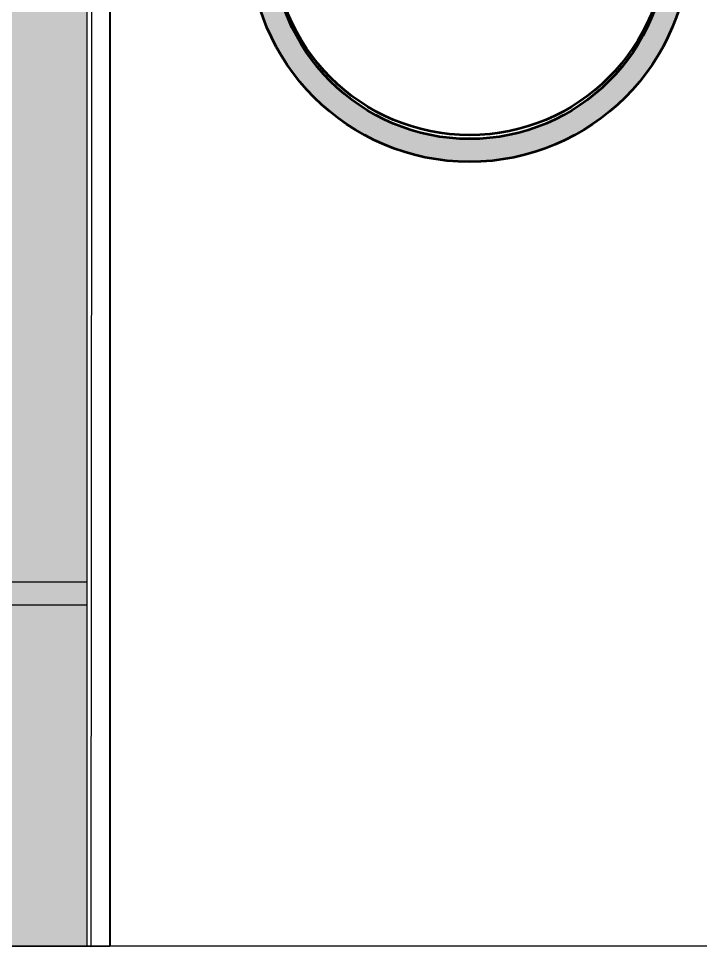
# Model space of a CAD drawing. Header units: millimetres. Extents: x 35877 to 3066687, y -650199 to -40525.
# Drawn here: x 147389.35 to 147419.12, y -179803.63 to -179762.83 of the extents above; entities that cross this region are included whole.
import ezdxf

# ---------------------------------------------------------------- set-up
doc = ezdxf.new("R2010")
doc.units = ezdxf.units.MM
doc.header["$MEASUREMENT"] = 0
for name, color, linetype, lineweight in [('A8_FURNITURE', 32, 'Continuous', 30), ('dim05', 1, 'Continuous', 13), ('Elevation 4.5', 206, 'Continuous', 5), ('FURNITURE', 32, 'Continuous', 9), ('NAME PLATE', 7, 'Continuous', 25), ('wall', 7, 'Continuous', 30)]:
    doc.layers.add(name, color=color, linetype=linetype, lineweight=lineweight)

msp = doc.modelspace()

# ---------------------------------------------------------------- hatches: boundary and pattern name
at = {"layer": 'dim05', "lineweight": 0, "true_color": 0xa47149, "transparency": 33554630}
h = msp.add_hatch(color=35, dxfattribs=at)
h.dxf.hatch_style = 1
h.paths.add_polyline_path([(147392.3251674995, -179711.3997529736), (147346.3330766873, -179711.3997529736), (147346.340726098, -179803.3590777474), (147392.3328169103, -179803.3590777474), (147392.3315776124, -179788.4605452587), (147386.3328169103, -179788.4605452587), (147386.3328169103, -179791.3590777474, -0.4142135623730951), (147383.3328169103, -179794.3590777474), (147355.3352635516, -179794.3590777474, -0.4142135623730951), (147352.3352635516, -179791.3590777474), (147352.3352635516, -179722.3649777924, -0.4142135623730951), (147355.3352635516, -179719.3649777924), (147383.3328169103, -179719.3649777924, -0.4142135623730951), (147386.3328169103, -179722.3649777924), (147386.3328169103, -179749.2606801416), (147392.3283168678, -179749.2606801416)])
h = msp.add_hatch(color=35, dxfattribs=at)
h.dxf.hatch_style = 1
h.paths.add_polyline_path([(147392.3283168678, -179749.2606801416), (147384.1661502436, -179749.2606801416, 0.4142135623730951), (147381.1661502436, -179752.2606801416), (147381.1661502436, -179785.4605452587, 0.4142135623730951), (147384.1661502436, -179788.4605452587), (147392.3315776124, -179788.4605452587), (147392.3314944298, -179787.4605452587), (147384.1661502436, -179787.4605452587, -0.4142135623730951), (147382.1661502436, -179785.4605452587), (147382.1661502436, -179752.2606801416, -0.4142135623730951), (147384.1661502436, -179750.2606801416), (147392.3284000504, -179750.2606801416)])
h = msp.add_hatch(color=35, dxfattribs=at)
h.dxf.hatch_style = 1
h.paths.add_polyline_path([(147392.3284000504, -179750.2606801416), (147384.1661502436, -179750.2606801416, 0.414213562373095), (147382.1661502436, -179752.2606801416), (147382.1661502436, -179785.4605452587, 0.4142135623730951), (147384.1661502436, -179787.4605452587), (147392.3314944298, -179787.4605452587)])
at = {"layer": 'NAME PLATE', "lineweight": 0, "true_color": 0x000000, "transparency": 33554687}
h = msp.add_hatch(color=18, dxfattribs=at)
h.dxf.hatch_style = 1
h.set_gradient(color1=(153, 155, 55), color2=(229, 232, 120), name='INVCYLINDER')
h.paths.add_polyline_path([(147418.6542858274, -179759.4782460782), (147418.6542858274, -179679.3590777475), (147417.6542858274, -179679.3590777475), (147417.6542858274, -179759.4782460782, -1), (147400.4356892252, -179759.4782460782), (147400.4356892252, -179745.8362155181, 0.3909925249847083), (147396.4268037447, -179742.135593904), (147393.3407260982, -179742.1347101346), (147393.3407260982, -179743.1347101754), (147396.4268037447, -179743.135593904, -0.3874545739593682), (147399.4356892252, -179745.8790585766), (147399.4356892252, -179759.4782460782, 1)])

# ---------------------------------------------------------------- linework, layer by layer
at = {"layer": 'A8_FURNITURE', "linetype": 'ByBlock', "lineweight": 53, "transparency": 33554687}
for points in [[(147418.6542858274, -179679.3590777475), (147418.6542858274, -179759.4782460782, -1), (147399.4356892252, -179759.4782460782), (147399.4356892252, -179745.8790585766, 0.3874545739596736), (147396.4268037447, -179743.135593904), (147393.3274925234, -179743.1347063859)], [(147417.6542858274, -179679.3590777475), (147417.6542858274, -179759.4782460782, -0.9999999999999999), (147400.4356892252, -179759.4782460782), (147400.4356892252, -179745.8362155181, 0.390992524984805), (147396.4268037447, -179742.135593904), (147393.3277788964, -179742.1347064269)]]:
    msp.add_lwpolyline(points, format="xyb", dxfattribs=at)
at = {"layer": 'A8_FURNITURE', "linetype": 'ByBlock', "transparency": 33554687}
for points in [[(147392.4990637174, -179803.3908852751), (147346.4407260981, -179803.3554533322), (147346.5058636073, -179711.3395912913)], [(147346.5066826871, -179711.3395919843), (147392.5662974874, -179711.3785635107), (147392.4990630665, -179803.3916545587)]]:
    msp.add_lwpolyline(points, dxfattribs=at)
at = {"layer": 'A8_FURNITURE', "linetype": 'ByBlock', "lineweight": 53, "transparency": 33554687}
msp.add_circle((147409.0449875263, -179759.3335014968), 8.58882461950009, dxfattribs=at)
at = {"layer": 'Elevation 4.5', "color": 18, "lineweight": 30, "true_color": 0x000000, "transparency": 33554687}
msp.add_line((147393.3328169103, -179803.3590777474), (147393.3251674995, -179710.3997529736), dxfattribs=at)
msp.add_lwpolyline([(147393.3251674995, -179710.3997529736), (147345.3330766873, -179710.3997529736), (147345.340726098, -179803.3590777474), (147393.3328169103, -179803.3590777474)], close=True, dxfattribs=at)
at = {"layer": 'FURNITURE', "color": 18, "lineweight": 30, "true_color": 0x000000, "transparency": 33554687}
msp.add_lwpolyline([(147345.340726098, -179803.3590777474), (147345.340726098, -179679.3590777475), (147504.3407260981, -179679.3590777475), (147504.3407260981, -179821.3590777474), (147492.3407260981, -179821.3590777474), (147492.3407260981, -179815.3590777474), (147480.3407260981, -179815.3590777474), (147480.3407260981, -179809.3590777474), (147468.3407260981, -179809.3590777474), (147468.3407260981, -179803.3590777474)], close=True, dxfattribs=at)
at = {"layer": 'FURNITURE', "lineweight": 30, "transparency": 33554687}
msp.add_lwpolyline([(147392.3328169103, -179803.3590777474), (147392.3251674995, -179711.3997529736), (147346.3330766873, -179711.3997529736), (147346.340726098, -179803.3590777474)], dxfattribs=at)
for points in [[(147392.3328169103, -179788.4605452587), (147384.1661502436, -179788.4605452587, -0.4142135623730951), (147381.1661502436, -179785.4605452587), (147381.1661502436, -179752.2606801416, -0.4142135623730951), (147384.1661502436, -179749.2606801416), (147392.3328169103, -179749.2606801416)], [(147392.3328169103, -179787.4605452587), (147384.1661502436, -179787.4605452587, -0.4142135623730951), (147382.1661502436, -179785.4605452587), (147382.1661502436, -179752.2606801416, -0.4142135623730951), (147384.1661502436, -179750.2606801416), (147392.3328169103, -179750.2606801416)]]:
    msp.add_lwpolyline(points, format="xyb", dxfattribs=at)
at = {"layer": 'FURNITURE', "color": 18, "lineweight": 30, "true_color": 0x000000, "transparency": 33554687}
msp.add_lwpolyline([(147339.3470909078, -179833.3590777474), (147522.8860519311, -179833.3590777474), (147522.8860519311, -179827.3590777474), (147504.3407260981, -179827.3590777474), (147504.3407260981, -179821.3590777474), (147492.3407260981, -179821.3590777474), (147492.3407260981, -179815.3590777474), (147480.3407260981, -179815.3590777474), (147480.3407260981, -179809.3590777474), (147468.3407260981, -179809.3590777474), (147468.3407260981, -179803.3590777474), (147345.340726098, -179803.3590777474), (147345.340726098, -179809.3590777474), (147339.3470909078, -179809.3590777474)], dxfattribs=at)
at = {"layer": 'wall', "transparency": 33554687}
msp.add_lwpolyline([(147345.340726098, -179710.3590777475), (147393.3407260982, -179710.3590777475), (147393.3407260982, -179803.3590777474), (147345.340726098, -179803.3590777474)], close=True, dxfattribs=at)

doc.saveas('drawing.dxf')
